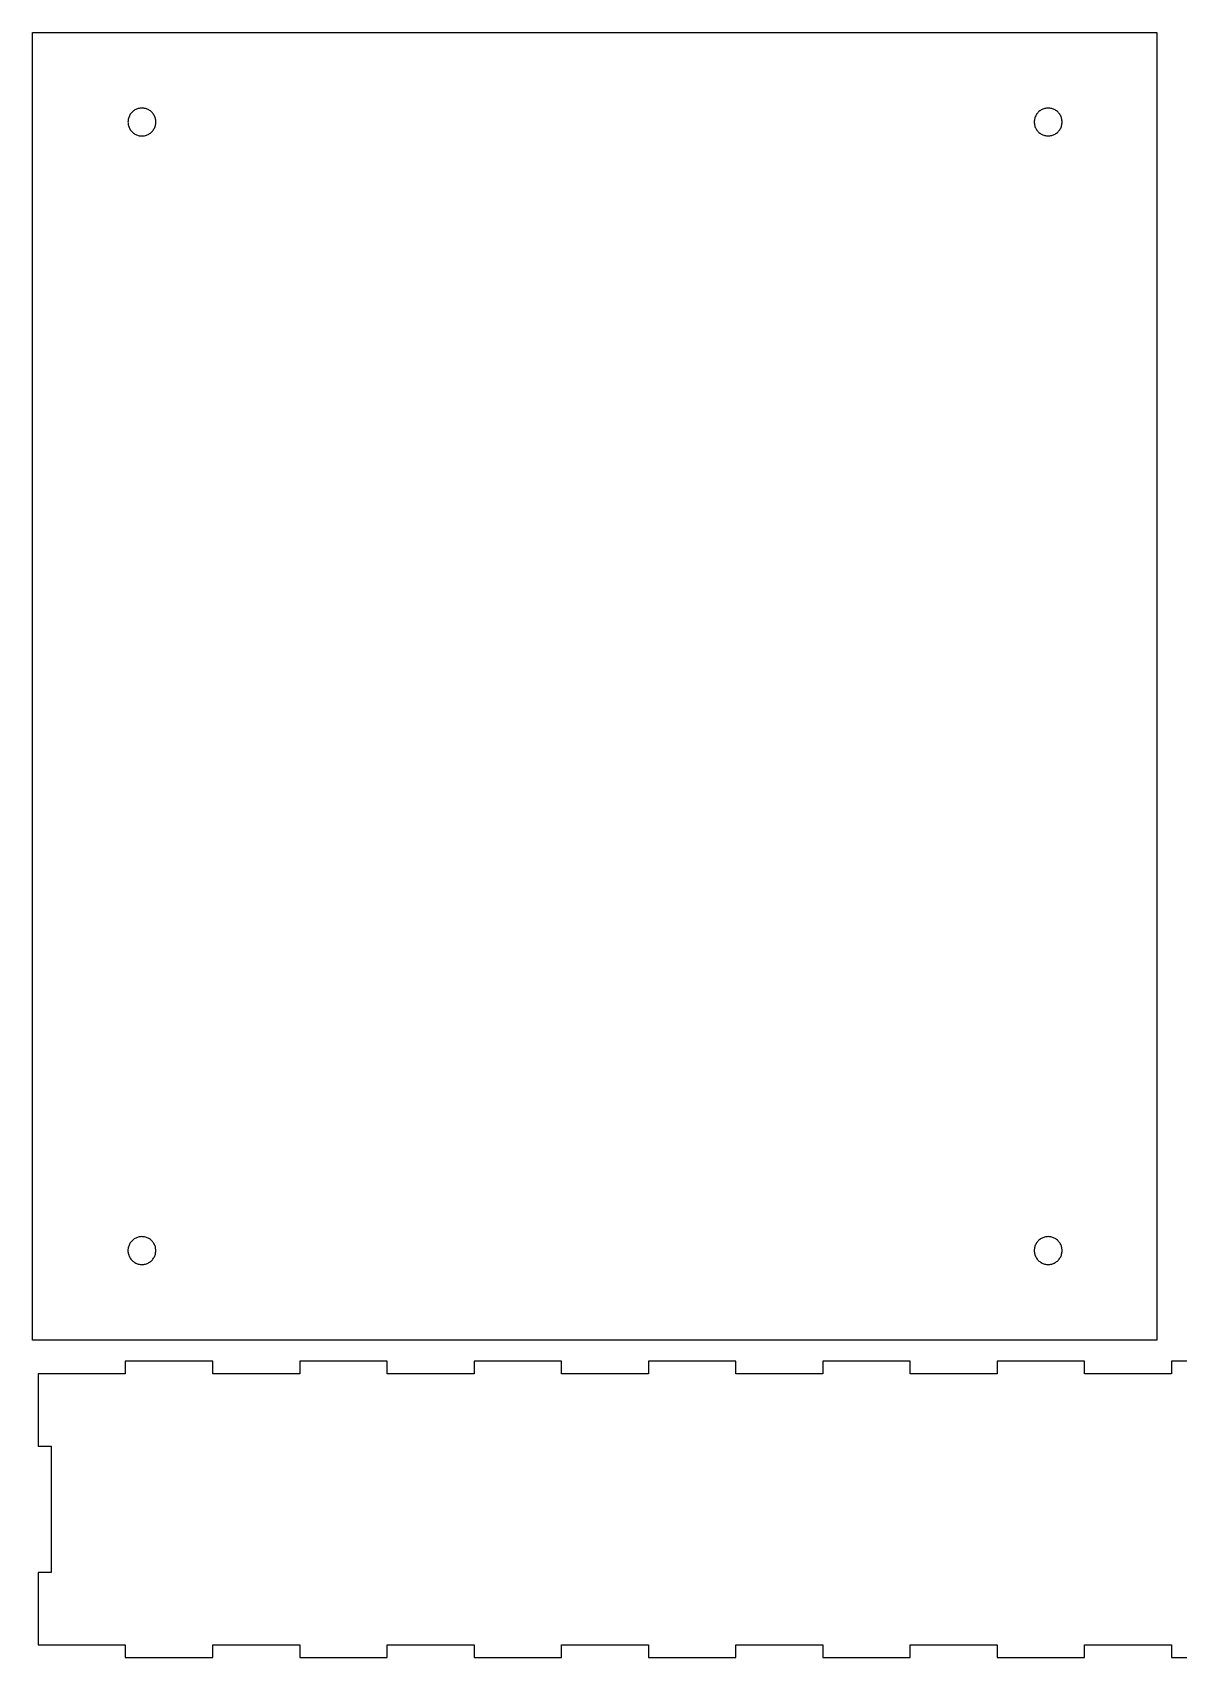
# Model space of a CAD drawing. Extents: x 5 to 582, y 7 to 390.
# Drawn here: x 4.8 to 274.7, y 7 to 389.8 of the extents above; entities that cross this region are included whole.
import ezdxf

# ---------------------------------------------------------------- set-up
doc = ezdxf.new("R2010")
doc.units = 0
doc.layers.get('0').update_dxf_attribs({"linetype": 'CONTINUOUS'})

msp = doc.modelspace()

# ---------------------------------------------------------------- linework, layer by layer
at = {"color": 7}
for p, q in [((4.785437, 389.787914), (269.604022, 389.787914)), ((4.785437, 81.786458), (4.785437, 389.787914)), ((269.604022, 389.787914), (269.604022, 81.786458)), ((33.835165, 368.702922), (33.835165, 368.702922)), ((247.297939, 368.705066), (247.297939, 368.705066)), ((33.832117, 102.869332), (33.832117, 102.869332)), ((247.297939, 102.869332), (247.297939, 102.869332)), ((269.604022, 81.786458), (4.785437, 81.786458)), ((47.274026, 76.822761), (26.645329, 76.822761)), ((26.645329, 76.822761), (26.645329, 73.815317)), ((47.274026, 73.815317), (47.274026, 76.822761)), ((88.337365, 76.822761), (67.717501, 76.822761)), ((67.717501, 76.822761), (67.717501, 73.815317)), ((88.337365, 73.815317), (88.337365, 76.822761)), ((129.409512, 76.822761), (108.780837, 76.822761)), ((108.780837, 76.822761), (108.780837, 73.815317)), ((129.409512, 73.815317), (129.409512, 76.822761)), ((170.472845, 76.822761), (149.852984, 76.822761)), ((149.852984, 76.822761), (149.852984, 73.815317)), ((170.472845, 73.815317), (170.472845, 76.822761)), ((211.536178, 76.822761), (190.916317, 76.822761)), ((190.916317, 76.822761), (190.916317, 73.815317)), ((211.536178, 73.815317), (211.536178, 76.822761)), ((252.608345, 76.822761), (231.979651, 76.822761)), ((231.979651, 76.822761), (231.979651, 73.815317)), ((252.608345, 73.815317), (252.608345, 76.822761)), ((293.671667, 76.822761), (273.051818, 76.822761)), ((273.051818, 76.822761), (273.051818, 73.815317)), ((26.645329, 73.815317), (6.157771, 73.815317)), ((6.157771, 73.815317), (6.157771, 56.77615)), ((67.717501, 73.815317), (47.274026, 73.815317)), ((108.780837, 73.815317), (88.337365, 73.815317)), ((149.852984, 73.815317), (129.409512, 73.815317)), ((190.916317, 73.815317), (170.472845, 73.815317)), ((231.979651, 73.815317), (211.536178, 73.815317)), ((273.051818, 73.815317), (252.608345, 73.815317)), ((6.157771, 56.77615), (9.156382, 56.77615)), ((9.156382, 56.77615), (9.156382, 47.868511)), ((9.156382, 47.868511), (9.156382, 36.967678)), ((9.156382, 36.967678), (9.156382, 35.971066)), ((9.156382, 35.971066), (9.156382, 27.063428)), ((9.156382, 27.063428), (6.157771, 27.063428)), ((6.157771, 27.063428), (6.157771, 10.024261)), ((6.157771, 10.024261), (26.645329, 10.024261)), ((6.157771, 10.024261), (6.157771, 10.024261)), ((26.645329, 10.024261), (26.645329, 7.016844)), ((47.274026, 7.016844), (47.274026, 10.024261)), ((47.274026, 10.024261), (67.717501, 10.024261)), ((67.717501, 10.024261), (67.717501, 7.016844)), ((88.337365, 7.016844), (88.337365, 10.024261)), ((88.337365, 10.024261), (108.780837, 10.024261)), ((108.780837, 10.024261), (108.780837, 7.016844)), ((129.409512, 7.016844), (129.409512, 10.024261)), ((129.409512, 10.024261), (149.852984, 10.024261)), ((149.852984, 10.024261), (149.852984, 7.016844)), ((170.472845, 7.016844), (170.472845, 10.024261)), ((170.472845, 10.024261), (190.916317, 10.024261)), ((190.916317, 10.024261), (190.916317, 7.016844)), ((211.536178, 7.016844), (211.536178, 10.024261)), ((211.536178, 10.024261), (231.979651, 10.024261)), ((231.979651, 10.024261), (231.979651, 7.016844)), ((252.608345, 7.016844), (252.608345, 10.024261)), ((252.608345, 10.024261), (273.051818, 10.024261)), ((273.051818, 10.024261), (273.051818, 7.016844)), ((26.645329, 7.016844), (47.274026, 7.016844)), ((67.717501, 7.016844), (88.337365, 7.016844)), ((108.780837, 7.016844), (129.409512, 7.016844)), ((149.852984, 7.016844), (170.472845, 7.016844)), ((190.916317, 7.016844), (211.536178, 7.016844)), ((231.979651, 7.016844), (252.608345, 7.016844)), ((273.051818, 7.016844), (293.671667, 7.016844))]:
    msp.add_line(p, q, dxfattribs=at)
for points, knots in [([(33.835165, 368.702922), (33.813295, 368.415836), (33.769737, 367.844041), (33.425513, 367.043839), (32.90181, 366.356342), (32.21339, 365.829199), (31.413434, 365.497744), (30.554487, 365.384357), (29.695625, 365.497745), (28.895418, 365.829199), (28.207922, 366.356342), (27.680779, 367.043839), (27.349325, 367.844041), (27.235938, 368.702922), (27.349325, 369.561802), (27.680779, 370.362004), (28.207922, 371.049502), (28.895418, 371.576645), (29.695624, 371.9081), (30.554487, 372.021487), (31.413434, 371.9081), (32.21339, 371.576645), (32.90181, 371.049502), (33.425513, 370.362004), (33.769737, 369.561802), (33.813296, 368.990007), (33.835165, 368.702922)], [0, 0, 0, 0, 0.858796, 1.710484, 2.56928, 3.428075, 4.279764, 5.138559, 5.997355, 6.849043, 7.707838, 8.566634, 9.418322, 10.277118, 11.135913, 11.987602, 12.846397, 13.705193, 14.556882, 15.415677, 16.274473, 17.126162, 17.984958, 18.843753, 19.695442, 20.554238, 20.554238, 20.554238, 20.554238]), ([(247.297939, 368.705066), (247.276069, 368.417981), (247.232511, 367.846186), (246.888287, 367.045984), (246.364584, 366.358487), (245.676164, 365.831344), (244.876208, 365.499889), (244.017261, 365.386502), (243.158398, 365.499889), (242.358192, 365.831344), (241.670696, 366.358487), (241.143552, 367.045984), (240.812098, 367.846186), (240.698711, 368.705066), (240.812098, 369.563947), (241.143552, 370.364149), (241.670695, 371.051647), (242.358191, 371.57879), (243.158398, 371.910245), (244.017261, 372.023632), (244.876208, 371.910245), (245.676164, 371.57879), (246.364584, 371.051647), (246.888287, 370.364149), (247.232512, 369.563947), (247.27607, 368.992152), (247.297939, 368.705066)], [0, 0, 0, 0, 0.858796, 1.710484, 2.56928, 3.428075, 4.279764, 5.138559, 5.997355, 6.849044, 7.707839, 8.566635, 9.418323, 10.277119, 11.135914, 11.987603, 12.846399, 13.705195, 14.556884, 15.415679, 16.274475, 17.126164, 17.98496, 18.843756, 19.695444, 20.55424, 20.55424, 20.55424, 20.55424]), ([(33.832117, 102.869332), (33.810247, 102.582247), (33.766689, 102.010452), (33.422465, 101.21025), (32.898762, 100.522753), (32.210342, 99.99561), (31.410386, 99.664155), (30.551439, 99.550768), (29.692577, 99.664156), (28.89237, 99.99561), (28.204874, 100.522753), (27.677731, 101.21025), (27.346277, 102.010452), (27.23289, 102.869332), (27.346277, 103.728213), (27.677731, 104.528414), (28.204874, 105.215912), (28.89237, 105.743055), (29.692577, 106.074509), (30.551439, 106.187897), (31.410386, 106.07451), (32.210342, 105.743055), (32.898762, 105.215912), (33.422465, 104.528415), (33.766689, 103.728213), (33.810247, 103.156418), (33.832117, 102.869332)], [0, 0, 0, 0, 0.858796, 1.710484, 2.56928, 3.428075, 4.279764, 5.138559, 5.997355, 6.849043, 7.707838, 8.566634, 9.418322, 10.277118, 11.135913, 11.987601, 12.846397, 13.705192, 14.556881, 15.415676, 16.274471, 17.12616, 17.984956, 18.843751, 19.69544, 20.554235, 20.554235, 20.554235, 20.554235]), ([(247.297939, 102.869332), (247.276069, 102.582247), (247.232511, 102.010452), (246.888287, 101.21025), (246.364584, 100.522753), (245.676164, 99.99561), (244.876208, 99.664155), (244.017261, 99.550768), (243.158398, 99.664155), (242.358192, 99.99561), (241.670696, 100.522753), (241.143552, 101.21025), (240.812098, 102.010452), (240.698711, 102.869332), (240.812098, 103.728213), (241.143552, 104.528415), (241.670696, 105.215912), (242.358192, 105.743055), (243.158398, 106.07451), (244.017261, 106.187897), (244.876208, 106.07451), (245.676164, 105.743055), (246.364584, 105.215912), (246.888287, 104.528415), (247.232511, 103.728213), (247.276069, 103.156418), (247.297939, 102.869332)], [0, 0, 0, 0, 0.858796, 1.710484, 2.56928, 3.428075, 4.279764, 5.138559, 5.997355, 6.849044, 7.707839, 8.566635, 9.418323, 10.277119, 11.135914, 11.987603, 12.846398, 13.705194, 14.556883, 15.415678, 16.274474, 17.126162, 17.984958, 18.843753, 19.695442, 20.554237, 20.554237, 20.554237, 20.554237])]:
    msp.add_open_spline(points, degree=3, knots=knots, dxfattribs=at)

doc.saveas('drawing.dxf')
